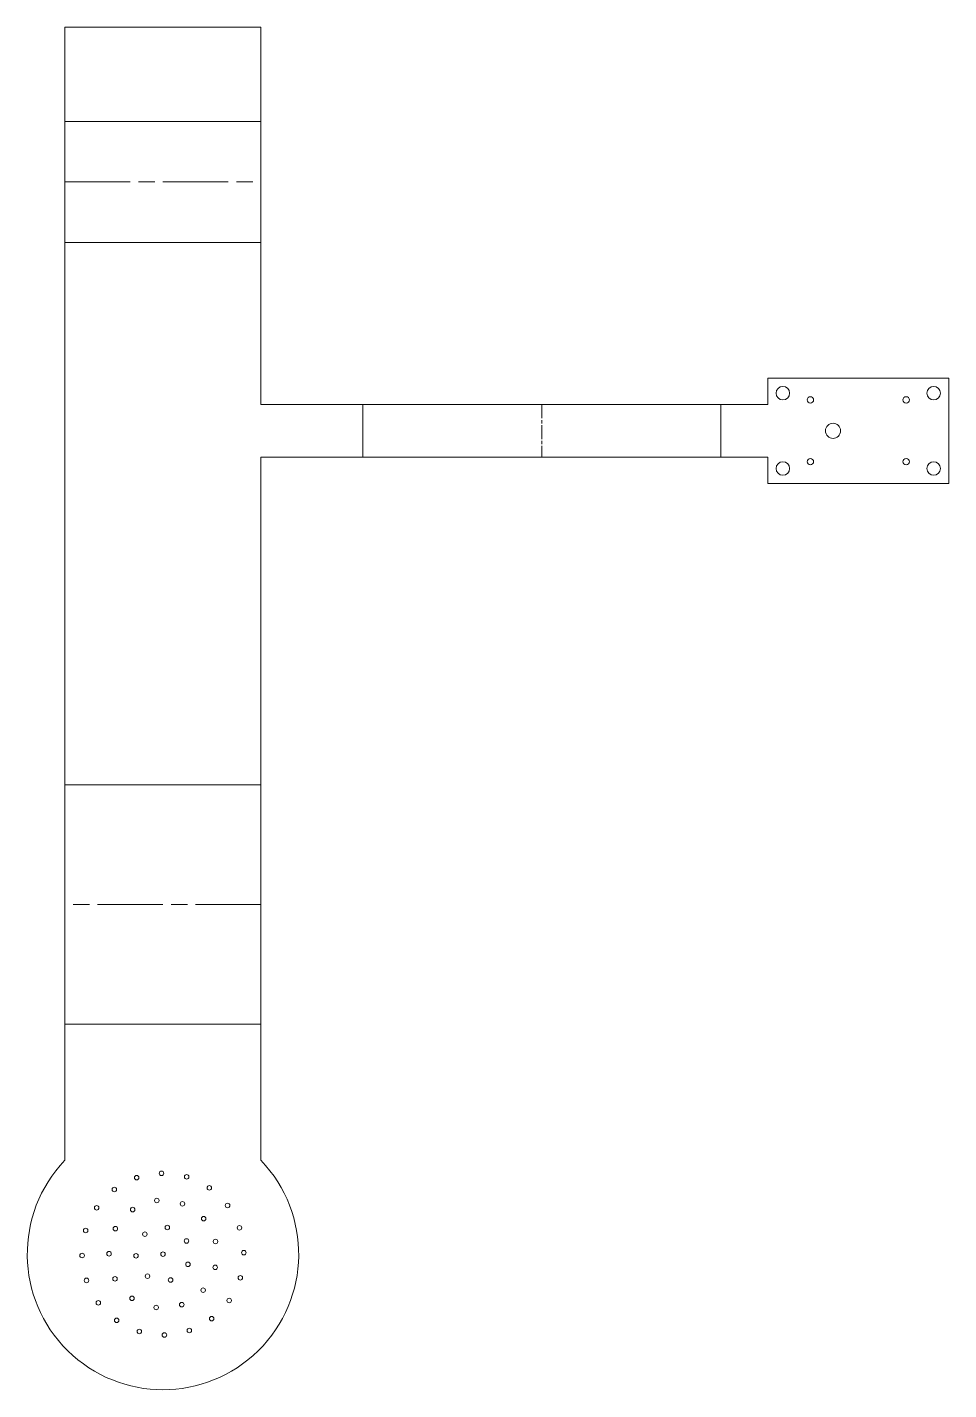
# Model space of a CAD drawing. Header units: millimetres. Extents: x 200 to 322, y 116 to 296.
import ezdxf

# ---------------------------------------------------------------- set-up
doc = ezdxf.new("R2010")
doc.units = ezdxf.units.MM
doc.linetypes.add('CHAIN', pattern=[0.7087, 0.4724, -0.0591, 0.1181, -0.0591])
for name, color, linetype, lineweight in [('Bend Centerline (ANSI)', 7, 'CHAIN', 18), ('Bend Extent (ANSI)', 7, 'Continuous', 18), ('Visible (ANSI)', 7, 'Continuous', 18)]:
    doc.layers.add(name, color=color, linetype=linetype, lineweight=lineweight)

msp = doc.modelspace()

# ---------------------------------------------------------------- linework, layer by layer
at = {"layer": 'Bend Centerline (ANSI)', "ltscale": 18.343445}
for p, q in [((204.68, 275.87), (230.68, 275.87)), ((230.68, 179.96), (204.68, 179.96))]:
    msp.add_line(p, q, dxfattribs=at)
at = {"layer": 'Bend Centerline (ANSI)', "ltscale": 3.888577}
msp.add_line((267.91, 246.34), (267.91, 239.34), dxfattribs=at)
at = {"layer": 'Bend Extent (ANSI)'}
for p, q in [((230.68, 283.9), (204.68, 283.9)), ((230.68, 267.84), (204.68, 267.84)), ((244.18, 239.34), (244.18, 246.34)), ((291.65, 239.34), (291.65, 246.34)), ((230.68, 195.84), (204.68, 195.84)), ((230.68, 164.08), (204.68, 164.08))]:
    msp.add_line(p, q, dxfattribs=at)
at = {"layer": 'Visible (ANSI)'}
for p, q in [((204.68, 146.03), (204.68, 296.4)), ((204.68, 296.4), (230.68, 296.4)), ((230.68, 246.34), (230.68, 296.4)), ((297.9, 249.84), (297.9, 246.34)), ((321.9, 249.84), (297.9, 249.84)), ((321.9, 235.84), (321.9, 249.84)), ((297.9, 246.34), (230.68, 246.34)), ((230.68, 239.34), (297.9, 239.34)), ((230.68, 239.34), (230.68, 146.03)), ((297.9, 239.34), (297.9, 235.84)), ((297.9, 235.84), (321.9, 235.84))]:
    msp.add_line(p, q, dxfattribs=at)
for centre, radius in [((299.9, 247.84), 0.9), ((319.9, 247.84), 0.9), ((303.55, 246.94), 0.425), ((316.25, 246.94), 0.425), ((306.55, 242.84), 1), ((299.9, 237.84), 0.9), ((303.55, 238.74), 0.425), ((316.25, 238.74), 0.425), ((319.9, 237.84), 0.9), ((214.19, 143.72), 0.3), ((217.49, 144.31), 0.3), ((220.82, 143.84), 0.3), ((211.22, 142.15), 0.3), ((223.83, 142.37), 0.3), ((208.89, 139.73), 0.3), ((213.66, 139.49), 0.3), ((216.87, 140.69), 0.3), ((220.26, 140.25), 0.3), ((226.25, 140.04), 0.3), ((223.07, 138.29), 0.3), ((207.42, 136.72), 0.3), ((211.37, 136.95), 0.3), ((215.28, 136.23), 0.3), ((218.26, 137.11), 0.3), ((220.8, 135.33), 0.3), ((227.82, 137.07), 0.3), ((210.53, 133.63), 0.3), ((217.68, 133.58), 0.3), ((224.64, 135.25), 0.3), ((228.41, 133.77), 0.3), ((206.95, 133.39), 0.3), ((214.11, 133.36), 0.3), ((220.99, 132.23), 0.3), ((224.61, 131.82), 0.3), ((207.54, 130.09), 0.3), ((211.32, 130.3), 0.3), ((215.63, 130.65), 0.3), ((218.69, 130.15), 0.3), ((227.94, 130.44), 0.3), ((223, 128.8), 0.3), ((209.11, 127.12), 0.3), ((213.58, 127.72), 0.3), ((216.77, 126.49), 0.3), ((220.17, 126.88), 0.3), ((226.47, 127.43), 0.3), ((211.53, 124.79), 0.3), ((224.14, 125.01), 0.3), ((214.54, 123.32), 0.3), ((217.87, 122.85), 0.3), ((221.17, 123.44), 0.3)]:
    msp.add_circle(centre, radius, dxfattribs=at)
msp.add_arc((217.68, 133.58), 18, 136.2383, 43.7617, dxfattribs=at)

doc.saveas('drawing.dxf')
